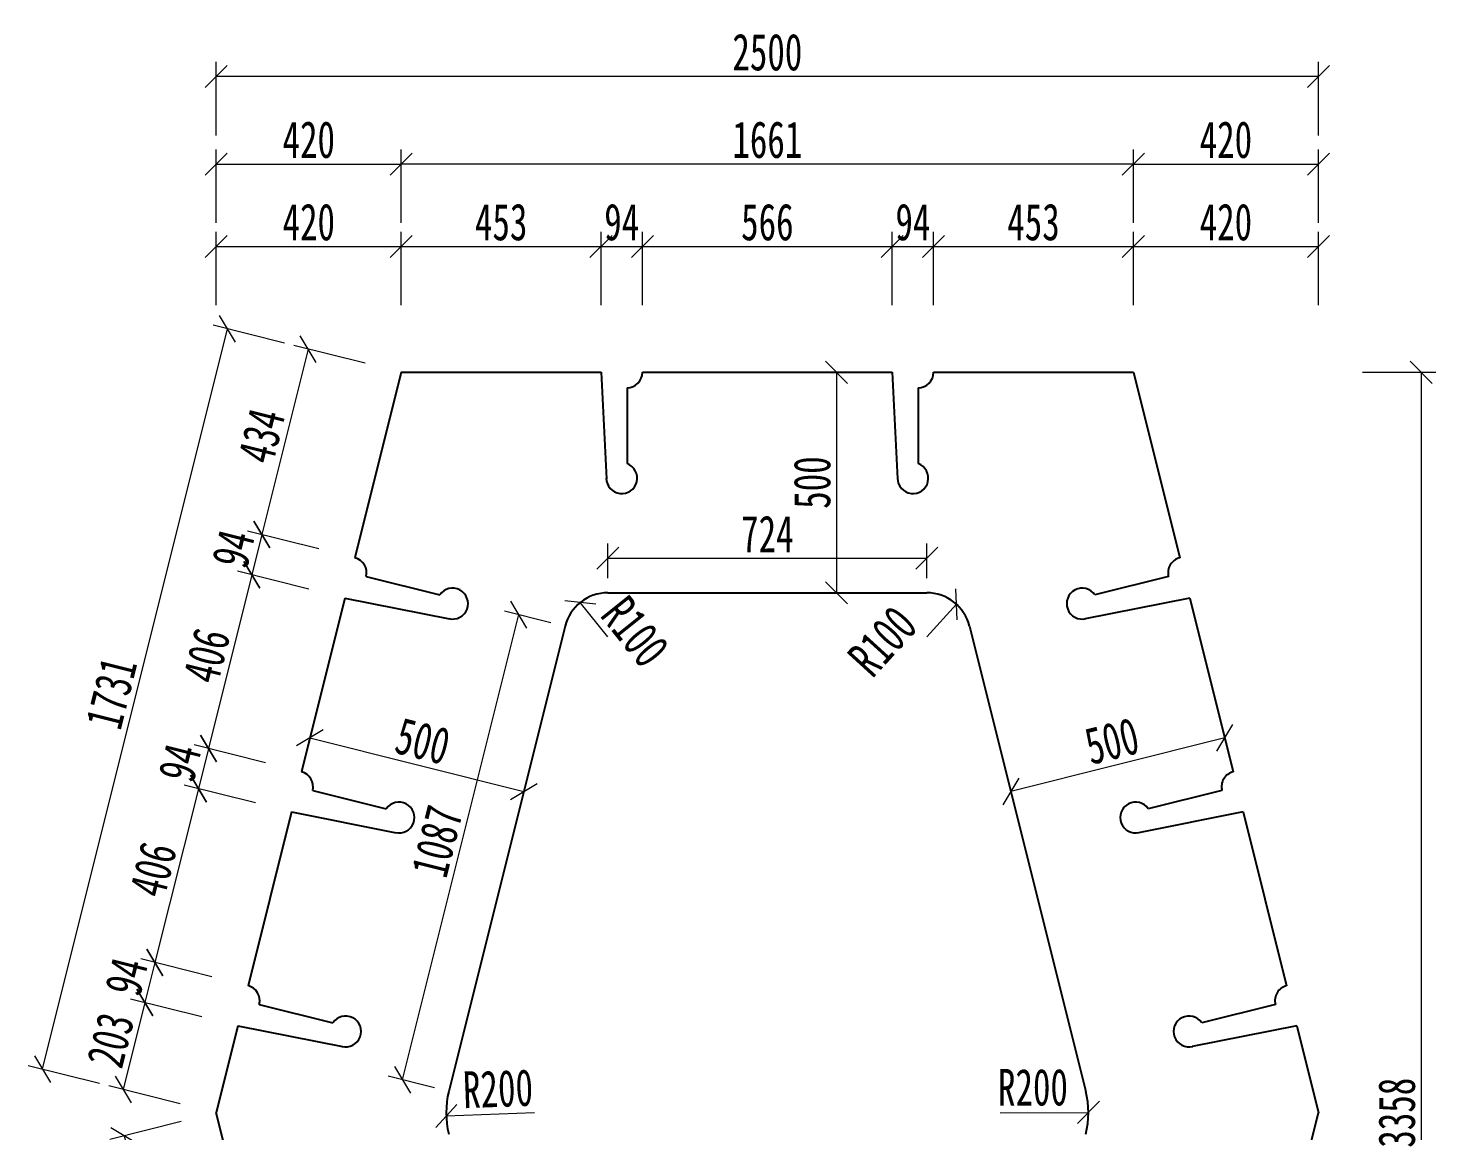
# Model space of a CAD drawing. Header units: millimetres. Extents: x -411717 to -116098, y 0 to 693159.
# Drawn here: x -170486 to -167293, y 356361 to 358861 of the extents above; entities that cross this region are included whole.
import ezdxf

# ---------------------------------------------------------------- set-up
doc = ezdxf.new("R2010")
doc.units = ezdxf.units.MM
doc.header["$LTSCALE"] = 2
doc.header["$PDMODE"] = 3
doc.header["$PDSIZE"] = -10
doc.layers.get('Defpoints').update_dxf_attribs({"color": 8, "lineweight": 9})
doc.layers.add('标注', color=4, linetype='Continuous', lineweight=13)
doc.layers.add('钢板粗线', color=1, linetype='Continuous', lineweight=25)
doc.styles.add('111', font='仿宋_GB2312.ttf', dxfattribs={"width": 0.7})
doc.dimstyles.new('200', dxfattribs={"dimscale": 0, "dimtxt": 2.5, "dimasz": 1.5, "dimexe": 1, "dimexo": 1, "dimgap": 0.4, "dimtad": 1, "dimdec": 0, "dimdsep": 46, "dimtxsty": '111', "dimblk": 'OBLIQUE', "dimcen": 0, "dimclrd": 256, "dimclre": 256, "dimclrt": 256, "dimadec": 1, "dimazin": 2, "dimtfac": 1, "dimtdec": 0, "dimtmove": 2, "dimatfit": 3, "dimfxl": 4, "dimfxlon": 1, "dimtolj": 1, "dimlwd": -1, "dimlwe": -1, "dimarcsym": 0})

# ---------------------------------------------------------------- blocks, each defined once
blk = doc.blocks.new('_Oblique')
at = {"color": 0, "linetype": 'ByBlock', "lineweight": -2}
blk.add_line((-0.5, -0.5), (0.5, 0.5), dxfattribs=at)
blk = doc.blocks.new('*D608')
at = {"layer": 'Defpoints', "color": 0, "transparency": 16777216}
for p in [(-167978.7, 358081), (-167978.7, 354723), (-167325.9, 354723)]:
    blk.add_point(p, dxfattribs=at)
at = {"layer": '标注', "transparency": 16777216}
for p, q in [((-167459.2, 358081), (-167292.5, 358081)), ((-167325.9, 358081), (-167325.9, 354723)), ((-167459.2, 354723), (-167292.5, 354723))]:
    blk.add_line(p, q, dxfattribs=at)
at = {"layer": '标注', "transparency": 16777216, "xscale": 50.00000000000004, "yscale": 50.00000000000004, "zscale": 50.00000000000004}
for p, rotation in [((-167325.9, 358081), 90), ((-167325.9, 354723), 270)]:
    blk.add_blockref('_Oblique', p, dxfattribs=dict(at, rotation=rotation))
at = {"layer": '标注', "transparency": 16777216, "insert": (-167380.9, 356402), "char_height": 83.33, "attachment_point": 5, "rotation": 90, "style": '111'}
blk.add_mtext('\\A1;3358', dxfattribs=at)
blk = doc.blocks.new('*D663')
at = {"layer": 'Defpoints', "color": 0, "transparency": 16777216}
for p in [(-168695.1, 358081), (-168695.1, 357581), (-168652.1, 357581)]:
    blk.add_point(p, dxfattribs=at)
at = {"layer": '标注', "transparency": 16777216}
for p, q in [((-168661.7, 358081), (-168618.8, 358081)), ((-168652.1, 358081), (-168652.1, 357581)), ((-168661.7, 357581), (-168618.8, 357581))]:
    blk.add_line(p, q, dxfattribs=at)
at = {"layer": '标注', "transparency": 16777216, "xscale": 49.99999999999993, "yscale": 49.99999999999993, "zscale": 49.99999999999993}
for p, rotation in [((-168652.1, 358081), 90), ((-168652.1, 357581), 270)]:
    blk.add_blockref('_Oblique', p, dxfattribs=dict(at, rotation=rotation))
at = {"layer": '标注', "transparency": 16777216, "insert": (-168707.1, 357831), "char_height": 83.33, "attachment_point": 5, "rotation": 90, "style": '111'}
blk.add_mtext('\\A1;500', dxfattribs=at)
blk = doc.blocks.new('*D667')
at = {"layer": 'Defpoints', "color": 0, "transparency": 16777216}
for p in [(-169846.4, 357252), (-169361.4, 357130.7), (-169361.4, 357130.7)]:
    blk.add_point(p, dxfattribs=at)
at = {"layer": '标注', "transparency": 16777216}
for p, q in [((-169846.4, 357252), (-169854.5, 357219.6)), ((-169846.4, 357252), (-169361.4, 357130.7)), ((-169361.4, 357130.7), (-169369.4, 357098.4))]:
    blk.add_line(p, q, dxfattribs=at)
at = {"layer": '标注', "transparency": 16777216, "xscale": 49.99999999999993, "yscale": 49.99999999999993, "zscale": 49.99999999999993}
for p, rotation in [((-169846.4, 357252), 165.9637565320808), ((-169361.4, 357130.7), 345.9637565320808)]:
    blk.add_blockref('_Oblique', p, dxfattribs=dict(at, rotation=rotation))
at = {"layer": '标注', "transparency": 16777216, "insert": (-169590.6, 357244.7), "char_height": 83.33, "attachment_point": 5, "rotation": 345.9638, "style": '111'}
blk.add_mtext('\\A1;500', dxfattribs=at)
blk = doc.blocks.new('*D668')
at = {"layer": 'Defpoints', "color": 0, "transparency": 16777216}
for p in [(-167771.4, 357252), (-168256.5, 357130.7), (-168256.5, 357130.7)]:
    blk.add_point(p, dxfattribs=at)
at = {"layer": '标注', "transparency": 16777216}
for p, q in [((-167771.4, 357252), (-168256.5, 357130.7)), ((-167771.4, 357252), (-167763.4, 357219.6)), ((-168256.5, 357130.7), (-168248.4, 357098.4))]:
    blk.add_line(p, q, dxfattribs=at)
at = {"layer": '标注', "transparency": 16777216, "xscale": 49.99999999999993, "yscale": 49.99999999999993, "zscale": 49.99999999999993}
for p, rotation in [((-167771.4, 357252), 14.03624346791841), ((-168256.5, 357130.7), 194.0362434679184)]:
    blk.add_blockref('_Oblique', p, dxfattribs=dict(at, rotation=rotation))
at = {"layer": '标注', "transparency": 16777216, "insert": (-168027.3, 357244.7), "char_height": 83.33, "attachment_point": 5, "rotation": 14.0362, "style": '111'}
blk.add_mtext('\\A1;500', dxfattribs=at)
blk = doc.blocks.new('*D669')
at = {"layer": 'Defpoints', "color": 0, "transparency": 16777216}
for p in [(-169639.2, 358081), (-169955.4, 357713), (-169744.4, 357660.3)]:
    blk.add_point(p, dxfattribs=at)
at = {"layer": '标注', "transparency": 16777216}
for p, q in [((-169720.9, 358101.4), (-169882.6, 358141.8)), ((-169850.3, 358133.8), (-169955.4, 357713)), ((-169826.1, 357680.7), (-169987.8, 357721.1))]:
    blk.add_line(p, q, dxfattribs=at)
at = {"layer": '标注', "transparency": 16777216, "xscale": 50.00000000000004, "yscale": 50.00000000000004, "zscale": 50.00000000000004}
for p, rotation in [((-169850.3, 358133.8), 75.96375653207352), ((-169955.4, 357713), 255.9637565320735)]:
    blk.add_blockref('_Oblique', p, dxfattribs=dict(at, rotation=rotation))
at = {"layer": '标注', "transparency": 16777216, "insert": (-169956.2, 357936.7), "char_height": 83.33, "attachment_point": 5, "rotation": 75.9638, "style": '111'}
blk.add_mtext('\\A1;434', dxfattribs=at)
blk = doc.blocks.new('*D670')
at = {"layer": 'Defpoints', "color": 0, "transparency": 16777216}
for p in [(-169744.4, 357660.3), (-169978.2, 357621.8), (-169767.2, 357569.1)]:
    blk.add_point(p, dxfattribs=at)
at = {"layer": '标注', "transparency": 16777216}
for p, q in [((-169826.1, 357680.7), (-169987.8, 357721.1)), ((-169955.4, 357713), (-169978.2, 357621.8)), ((-169848.9, 357589.5), (-170010.6, 357629.9))]:
    blk.add_line(p, q, dxfattribs=at)
at = {"layer": '标注', "transparency": 16777216, "xscale": 50.00000000000004, "yscale": 50.00000000000004, "zscale": 50.00000000000004}
for p, rotation in [((-169955.4, 357713), 75.9637565320907), ((-169978.2, 357621.8), 255.9637565320907)]:
    blk.add_blockref('_Oblique', p, dxfattribs=dict(at, rotation=rotation))
at = {"layer": '标注', "transparency": 16777216, "insert": (-170020.2, 357680.8), "char_height": 83.33, "attachment_point": 5, "rotation": 75.9638, "style": '111'}
blk.add_mtext('\\A1;94', dxfattribs=at)
blk = doc.blocks.new('*D671')
at = {"layer": 'Defpoints', "color": 0, "transparency": 16777216}
for p in [(-169767.2, 357569.1), (-170076.7, 357228), (-169865.6, 357175.2)]:
    blk.add_point(p, dxfattribs=at)
at = {"layer": '标注', "transparency": 16777216}
for p, q in [((-169848.9, 357589.5), (-170010.6, 357629.9)), ((-169978.2, 357621.8), (-170076.7, 357228)), ((-169947.4, 357195.6), (-170109, 357236))]:
    blk.add_line(p, q, dxfattribs=at)
at = {"layer": '标注', "transparency": 16777216, "xscale": 50.00000000000004, "yscale": 50.00000000000004, "zscale": 50.00000000000004}
for p, rotation in [((-169978.2, 357621.8), 75.96375653207153), ((-170076.7, 357228), 255.9637565320716)]:
    blk.add_blockref('_Oblique', p, dxfattribs=dict(at, rotation=rotation))
at = {"layer": '标注', "transparency": 16777216, "insert": (-170080.8, 357438.2), "char_height": 83.33, "attachment_point": 5, "rotation": 75.9638, "style": '111'}
blk.add_mtext('\\A1;406', dxfattribs=at)
blk = doc.blocks.new('*D672')
at = {"layer": 'Defpoints', "color": 0, "transparency": 16777216}
for p in [(-169865.6, 357175.2), (-170099.5, 357136.8), (-169888.4, 357084)]:
    blk.add_point(p, dxfattribs=at)
at = {"layer": '标注', "transparency": 16777216}
for p, q in [((-169947.4, 357195.6), (-170109, 357236)), ((-170076.7, 357228), (-170099.5, 357136.8)), ((-169970.1, 357104.4), (-170131.8, 357144.8))]:
    blk.add_line(p, q, dxfattribs=at)
at = {"layer": '标注', "transparency": 16777216, "xscale": 50.00000000000004, "yscale": 50.00000000000004, "zscale": 50.00000000000004}
for p, rotation in [((-170076.7, 357228), 75.96375653208214), ((-170099.5, 357136.8), 255.9637565320821)]:
    blk.add_blockref('_Oblique', p, dxfattribs=dict(at, rotation=rotation))
at = {"layer": '标注', "transparency": 16777216, "insert": (-170141.5, 357195.7), "char_height": 83.33, "attachment_point": 5, "rotation": 75.9638, "style": '111'}
blk.add_mtext('\\A1;94', dxfattribs=at)
blk = doc.blocks.new('*D673')
at = {"layer": 'Defpoints', "color": 0, "transparency": 16777216}
for p in [(-169888.4, 357084), (-170198, 356742.9), (-169986.9, 356690.1)]:
    blk.add_point(p, dxfattribs=at)
at = {"layer": '标注', "transparency": 16777216}
for p, q in [((-170099.5, 357136.8), (-170198, 356742.9)), ((-169970.1, 357104.4), (-170131.8, 357144.8)), ((-170068.6, 356710.5), (-170230.3, 356751))]:
    blk.add_line(p, q, dxfattribs=at)
at = {"layer": '标注', "transparency": 16777216, "xscale": 50.00000000000004, "yscale": 50.00000000000004, "zscale": 50.00000000000004}
for p, rotation in [((-170099.5, 357136.8), 75.96375653207153), ((-170198, 356742.9), 255.9637565320716)]:
    blk.add_blockref('_Oblique', p, dxfattribs=dict(at, rotation=rotation))
at = {"layer": '标注', "transparency": 16777216, "insert": (-170202.1, 356953.2), "char_height": 83.33, "attachment_point": 5, "rotation": 75.9638, "style": '111'}
blk.add_mtext('\\A1;406', dxfattribs=at)
blk = doc.blocks.new('*D674')
at = {"layer": 'Defpoints', "color": 0, "transparency": 16777216}
for p in [(-169986.9, 356690.1), (-170220.8, 356651.7), (-170009.7, 356598.9)]:
    blk.add_point(p, dxfattribs=at)
at = {"layer": '标注', "transparency": 16777216}
for p, q in [((-170068.6, 356710.5), (-170230.3, 356751)), ((-170198, 356742.9), (-170220.8, 356651.7)), ((-170091.4, 356619.4), (-170253.1, 356659.8))]:
    blk.add_line(p, q, dxfattribs=at)
at = {"layer": '标注', "transparency": 16777216, "xscale": 50.00000000000004, "yscale": 50.00000000000004, "zscale": 50.00000000000004}
for p, rotation in [((-170198, 356742.9), 75.96375653207352), ((-170220.8, 356651.7), 255.9637565320735)]:
    blk.add_blockref('_Oblique', p, dxfattribs=dict(at, rotation=rotation))
at = {"layer": '标注', "transparency": 16777216, "insert": (-170262.7, 356710.6), "char_height": 83.33, "attachment_point": 5, "rotation": 75.9638, "style": '111'}
blk.add_mtext('\\A1;94', dxfattribs=at)
blk = doc.blocks.new('*D675')
at = {"layer": 'Defpoints', "color": 0, "transparency": 16777216}
for p in [(-170009.7, 356598.9), (-170270, 356454.8), (-170058.9, 356402)]:
    blk.add_point(p, dxfattribs=at)
at = {"layer": '标注', "transparency": 16777216}
for p, q in [((-170220.8, 356651.7), (-170270, 356454.8)), ((-170091.4, 356619.4), (-170253.1, 356659.8)), ((-170140.7, 356422.4), (-170302.3, 356462.8))]:
    blk.add_line(p, q, dxfattribs=at)
at = {"layer": '标注', "transparency": 16777216, "xscale": 50.00000000000004, "yscale": 50.00000000000004, "zscale": 50.00000000000004}
for p, rotation in [((-170220.8, 356651.7), 75.9637565320815), ((-170270, 356454.8), 255.9637565320815)]:
    blk.add_blockref('_Oblique', p, dxfattribs=dict(at, rotation=rotation))
at = {"layer": '标注', "transparency": 16777216, "insert": (-170298.7, 356566.6), "char_height": 83.33, "attachment_point": 5, "rotation": 75.9638, "style": '111'}
blk.add_mtext('\\A1;203', dxfattribs=at)
blk = doc.blocks.new('*D676')
at = {"layer": 'Defpoints', "color": 0, "transparency": 16777216}
for p in [(-170058.9, 356402), (-170009.7, 356205), (-170218.8, 356152.8)]:
    blk.add_point(p, dxfattribs=at)
at = {"layer": '标注', "transparency": 16777216}
for p, q in [((-170138.7, 356382), (-170300.4, 356341.6)), ((-170268, 356349.7), (-170218.8, 356152.8)), ((-170089.5, 356185.1), (-170251.1, 356144.7))]:
    blk.add_line(p, q, dxfattribs=at)
at = {"layer": '标注', "transparency": 16777216, "xscale": 50.00000000000004, "yscale": 50.00000000000004, "zscale": 50.00000000000004}
for p, rotation in [((-170268, 356349.7), 104.0362434679304), ((-170218.8, 356152.8), 284.0362434679304)]:
    blk.add_blockref('_Oblique', p, dxfattribs=dict(at, rotation=rotation))
at = {"layer": '标注', "transparency": 16777216, "insert": (-170190.1, 356264.6), "char_height": 83.33, "attachment_point": 5, "rotation": 284.0362, "style": '111'}
blk.add_mtext('\\A1;203', dxfattribs=at)
blk = doc.blocks.new('*D683')
at = {"layer": 'Defpoints', "color": 0, "transparency": 16777216}
for p in [(-170058.9, 356402), (-170443.3, 356305.9), (-169639.2, 354723)]:
    blk.add_point(p, dxfattribs=at)
at = {"layer": '标注', "transparency": 16777216}
for p, q in [((-170313.9, 356338.2), (-170475.6, 356297.8)), ((-170023.5, 354626.9), (-170443.3, 356305.9)), ((-169894.2, 354659.2), (-170055.9, 354618.8))]:
    blk.add_line(p, q, dxfattribs=at)
at = {"layer": '标注', "transparency": 16777216, "xscale": 50.00000000000004, "yscale": 50.00000000000004, "zscale": 50.00000000000004}
for p, rotation in [((-170443.3, 356305.9), 104.0362434679265), ((-170023.5, 354626.9), 284.0362434679265)]:
    blk.add_blockref('_Oblique', p, dxfattribs=dict(at, rotation=rotation))
at = {"layer": '标注', "transparency": 16777216, "insert": (-170180, 355479.7), "char_height": 83.33, "attachment_point": 5, "rotation": 284.0362, "style": '111'}
blk.add_mtext('\\A1;1731', dxfattribs=at)
blk = doc.blocks.new('*D684')
at = {"layer": 'Defpoints', "color": 0, "transparency": 16777216}
for p in [(-170033.5, 358179.6), (-169639.2, 358081), (-170058.9, 356402)]:
    blk.add_point(p, dxfattribs=at)
at = {"layer": '标注', "transparency": 16777216}
for p, q in [((-170453.3, 356500.6), (-170033.5, 358179.6)), ((-169904.2, 358147.2), (-170065.9, 358187.7)), ((-170323.9, 356468.2), (-170485.6, 356508.7))]:
    blk.add_line(p, q, dxfattribs=at)
at = {"layer": '标注', "transparency": 16777216, "xscale": 50.00000000000004, "yscale": 50.00000000000004, "zscale": 50.00000000000004}
for p, rotation in [((-170033.5, 358179.6), 75.96375653207446), ((-170453.3, 356500.6), 255.9637565320745)]:
    blk.add_blockref('_Oblique', p, dxfattribs=dict(at, rotation=rotation))
at = {"layer": '标注', "transparency": 16777216, "insert": (-170296.8, 357353.4), "char_height": 83.33, "attachment_point": 5, "rotation": 75.9638, "style": '111'}
blk.add_mtext('\\A1;1731', dxfattribs=at)
blk = doc.blocks.new('*D691')
at = {"layer": 'Defpoints', "color": 0, "transparency": 16777216}
for p in [(-169639.2, 358366.4), (-169639.2, 358081), (-170058.9, 356402)]:
    blk.add_point(p, dxfattribs=at)
at = {"layer": '标注', "transparency": 16777216}
for p, q in [((-170058.9, 358233), (-170058.9, 358399.7)), ((-169639.2, 358233), (-169639.2, 358399.7)), ((-170058.9, 358366.4), (-169639.2, 358366.4))]:
    blk.add_line(p, q, dxfattribs=at)
at = {"layer": '标注', "transparency": 16777216, "xscale": 50.00000000000004, "yscale": 50.00000000000004, "zscale": 50.00000000000004, "rotation": 180}
blk.add_blockref('_Oblique', (-170058.9, 358366.4), dxfattribs=at)
at = {"layer": '标注', "transparency": 16777216, "xscale": 50.00000000000004, "yscale": 50.00000000000004, "zscale": 50.00000000000004}
blk.add_blockref('_Oblique', (-169639.2, 358366.4), dxfattribs=at)
at = {"layer": '标注', "transparency": 16777216, "insert": (-169849.1, 358421.4), "char_height": 83.33, "attachment_point": 5, "style": '111'}
blk.add_mtext('\\A1;420', dxfattribs=at)
blk = doc.blocks.new('*D692')
at = {"layer": 'Defpoints', "color": 0, "transparency": 16777216}
for p in [(-169186.2, 358366.4), (-169639.2, 358081), (-169186.2, 358081)]:
    blk.add_point(p, dxfattribs=at)
at = {"layer": '标注', "transparency": 16777216}
for p, q in [((-169639.2, 358233), (-169639.2, 358399.7)), ((-169186.2, 358233), (-169186.2, 358399.7)), ((-169639.2, 358366.4), (-169186.2, 358366.4))]:
    blk.add_line(p, q, dxfattribs=at)
at = {"layer": '标注', "transparency": 16777216, "xscale": 50.00000000000004, "yscale": 50.00000000000004, "zscale": 50.00000000000004, "rotation": 180}
blk.add_blockref('_Oblique', (-169639.2, 358366.4), dxfattribs=at)
at = {"layer": '标注', "transparency": 16777216, "xscale": 50.00000000000004, "yscale": 50.00000000000004, "zscale": 50.00000000000004}
blk.add_blockref('_Oblique', (-169186.2, 358366.4), dxfattribs=at)
at = {"layer": '标注', "transparency": 16777216, "insert": (-169412.7, 358421.4), "char_height": 83.33, "attachment_point": 5, "style": '111'}
blk.add_mtext('\\A1;453', dxfattribs=at)
blk = doc.blocks.new('*D693')
at = {"layer": 'Defpoints', "color": 0, "transparency": 16777216}
for p in [(-169092.2, 358366.4), (-169186.2, 358081), (-169092.2, 358081)]:
    blk.add_point(p, dxfattribs=at)
at = {"layer": '标注', "transparency": 16777216}
for p, q in [((-169186.2, 358233), (-169186.2, 358399.7)), ((-169092.2, 358233), (-169092.2, 358399.7)), ((-169186.2, 358366.4), (-169092.2, 358366.4))]:
    blk.add_line(p, q, dxfattribs=at)
at = {"layer": '标注', "transparency": 16777216, "xscale": 50.00000000000004, "yscale": 50.00000000000004, "zscale": 50.00000000000004, "rotation": 180}
blk.add_blockref('_Oblique', (-169186.2, 358366.4), dxfattribs=at)
at = {"layer": '标注', "transparency": 16777216, "xscale": 50.00000000000004, "yscale": 50.00000000000004, "zscale": 50.00000000000004}
blk.add_blockref('_Oblique', (-169092.2, 358366.4), dxfattribs=at)
at = {"layer": '标注', "transparency": 16777216, "insert": (-169139.2, 358421.4), "char_height": 83.33, "attachment_point": 5, "style": '111'}
blk.add_mtext('\\A1;94', dxfattribs=at)
blk = doc.blocks.new('*D694')
at = {"layer": 'Defpoints', "color": 0, "transparency": 16777216}
for p in [(-168525.7, 358366.4), (-169092.2, 358081), (-168525.7, 358081)]:
    blk.add_point(p, dxfattribs=at)
at = {"layer": '标注', "transparency": 16777216}
for p, q in [((-169092.2, 358233), (-169092.2, 358399.7)), ((-168525.7, 358233), (-168525.7, 358399.7)), ((-169092.2, 358366.4), (-168525.7, 358366.4))]:
    blk.add_line(p, q, dxfattribs=at)
at = {"layer": '标注', "transparency": 16777216, "xscale": 50.00000000000004, "yscale": 50.00000000000004, "zscale": 50.00000000000004, "rotation": 180}
blk.add_blockref('_Oblique', (-169092.2, 358366.4), dxfattribs=at)
at = {"layer": '标注', "transparency": 16777216, "xscale": 50.00000000000004, "yscale": 50.00000000000004, "zscale": 50.00000000000004}
blk.add_blockref('_Oblique', (-168525.7, 358366.4), dxfattribs=at)
at = {"layer": '标注', "transparency": 16777216, "insert": (-168808.9, 358421.4), "char_height": 83.33, "attachment_point": 5, "style": '111'}
blk.add_mtext('\\A1;566', dxfattribs=at)
blk = doc.blocks.new('*D695')
at = {"layer": 'Defpoints', "color": 0, "transparency": 16777216}
for p in [(-168431.7, 358366.4), (-168525.7, 358081), (-168431.7, 358081)]:
    blk.add_point(p, dxfattribs=at)
at = {"layer": '标注', "transparency": 16777216}
for p, q in [((-168525.7, 358233), (-168525.7, 358399.7)), ((-168431.7, 358233), (-168431.7, 358399.7)), ((-168525.7, 358366.4), (-168431.7, 358366.4))]:
    blk.add_line(p, q, dxfattribs=at)
at = {"layer": '标注', "transparency": 16777216, "xscale": 50.00000000000004, "yscale": 50.00000000000004, "zscale": 50.00000000000004, "rotation": 180}
blk.add_blockref('_Oblique', (-168525.7, 358366.4), dxfattribs=at)
at = {"layer": '标注', "transparency": 16777216, "xscale": 50.00000000000004, "yscale": 50.00000000000004, "zscale": 50.00000000000004}
blk.add_blockref('_Oblique', (-168431.7, 358366.4), dxfattribs=at)
at = {"layer": '标注', "transparency": 16777216, "insert": (-168478.7, 358421.4), "char_height": 83.33, "attachment_point": 5, "style": '111'}
blk.add_mtext('\\A1;94', dxfattribs=at)
blk = doc.blocks.new('*D696')
at = {"layer": 'Defpoints', "color": 0, "transparency": 16777216}
for p in [(-167978.7, 358366.4), (-168431.7, 358081), (-167978.7, 358081)]:
    blk.add_point(p, dxfattribs=at)
at = {"layer": '标注', "transparency": 16777216}
for p, q in [((-168431.7, 358233), (-168431.7, 358399.7)), ((-167978.7, 358233), (-167978.7, 358399.7)), ((-168431.7, 358366.4), (-167978.7, 358366.4))]:
    blk.add_line(p, q, dxfattribs=at)
at = {"layer": '标注', "transparency": 16777216, "xscale": 50.00000000000004, "yscale": 50.00000000000004, "zscale": 50.00000000000004, "rotation": 180}
blk.add_blockref('_Oblique', (-168431.7, 358366.4), dxfattribs=at)
at = {"layer": '标注', "transparency": 16777216, "xscale": 50.00000000000004, "yscale": 50.00000000000004, "zscale": 50.00000000000004}
blk.add_blockref('_Oblique', (-167978.7, 358366.4), dxfattribs=at)
at = {"layer": '标注', "transparency": 16777216, "insert": (-168205.2, 358421.4), "char_height": 83.33, "attachment_point": 5, "style": '111'}
blk.add_mtext('\\A1;453', dxfattribs=at)
blk = doc.blocks.new('*D697')
at = {"layer": 'Defpoints', "color": 0, "transparency": 16777216}
for p in [(-169639.2, 358553.2), (-169639.2, 358081), (-167978.7, 358081)]:
    blk.add_point(p, dxfattribs=at)
at = {"layer": '标注', "transparency": 16777216}
for p, q in [((-169639.2, 358419.8), (-169639.2, 358586.5)), ((-167978.7, 358419.8), (-167978.7, 358586.5)), ((-167978.7, 358553.2), (-169639.2, 358553.2))]:
    blk.add_line(p, q, dxfattribs=at)
at = {"layer": '标注', "transparency": 16777216, "xscale": 50.00000000000004, "yscale": 50.00000000000004, "zscale": 50.00000000000004, "rotation": 180}
blk.add_blockref('_Oblique', (-169639.2, 358553.2), dxfattribs=at)
at = {"layer": '标注', "transparency": 16777216, "xscale": 50.00000000000004, "yscale": 50.00000000000004, "zscale": 50.00000000000004}
blk.add_blockref('_Oblique', (-167978.7, 358553.2), dxfattribs=at)
at = {"layer": '标注', "transparency": 16777216, "insert": (-168808.9, 358608.2), "char_height": 83.33, "attachment_point": 5, "style": '111'}
blk.add_mtext('\\A1;1661', dxfattribs=at)
blk = doc.blocks.new('*D698')
at = {"layer": 'Defpoints', "color": 0, "transparency": 16777216}
for p in [(-170058.9, 358751.7), (-170058.9, 356402), (-167558.9, 356402)]:
    blk.add_point(p, dxfattribs=at)
at = {"layer": '标注', "transparency": 16777216}
for p, q in [((-170058.9, 358618.4), (-170058.9, 358785.1)), ((-167558.9, 358618.4), (-167558.9, 358785.1)), ((-167558.9, 358751.7), (-170058.9, 358751.7))]:
    blk.add_line(p, q, dxfattribs=at)
at = {"layer": '标注', "transparency": 16777216, "xscale": 50.00000000000004, "yscale": 50.00000000000004, "zscale": 50.00000000000004, "rotation": 180}
blk.add_blockref('_Oblique', (-170058.9, 358751.7), dxfattribs=at)
at = {"layer": '标注', "transparency": 16777216, "xscale": 50.00000000000004, "yscale": 50.00000000000004, "zscale": 50.00000000000004}
blk.add_blockref('_Oblique', (-167558.9, 358751.7), dxfattribs=at)
at = {"layer": '标注', "transparency": 16777216, "insert": (-168808.9, 358806.7), "char_height": 83.33, "attachment_point": 5, "style": '111'}
blk.add_mtext('\\A1;2500', dxfattribs=at)
blk = doc.blocks.new('*D699')
at = {"layer": 'Defpoints', "color": 0, "transparency": 16777216}
for p in [(-169639.2, 358553.2), (-169639.2, 358267.8), (-170058.9, 356588.8)]:
    blk.add_point(p, dxfattribs=at)
at = {"layer": '标注', "transparency": 16777216}
for p, q in [((-170058.9, 358419.8), (-170058.9, 358586.5)), ((-169639.2, 358419.8), (-169639.2, 358586.5)), ((-170058.9, 358553.2), (-169639.2, 358553.2))]:
    blk.add_line(p, q, dxfattribs=at)
at = {"layer": '标注', "transparency": 16777216, "xscale": 50.00000000000004, "yscale": 50.00000000000004, "zscale": 50.00000000000004, "rotation": 180}
blk.add_blockref('_Oblique', (-170058.9, 358553.2), dxfattribs=at)
at = {"layer": '标注', "transparency": 16777216, "xscale": 50.00000000000004, "yscale": 50.00000000000004, "zscale": 50.00000000000004}
blk.add_blockref('_Oblique', (-169639.2, 358553.2), dxfattribs=at)
at = {"layer": '标注', "transparency": 16777216, "insert": (-169849.1, 358608.2), "char_height": 83.33, "attachment_point": 5, "style": '111'}
blk.add_mtext('\\A1;420', dxfattribs=at)
blk = doc.blocks.new('*D700')
at = {"layer": 'Defpoints', "color": 0, "transparency": 16777216}
for p in [(-167558.9, 358366.4), (-167558.9, 358081), (-167978.7, 356402)]:
    blk.add_point(p, dxfattribs=at)
at = {"layer": '标注', "transparency": 16777216}
for p, q in [((-167978.7, 358233), (-167978.7, 358399.7)), ((-167558.9, 358233), (-167558.9, 358399.7)), ((-167978.7, 358366.4), (-167558.9, 358366.4))]:
    blk.add_line(p, q, dxfattribs=at)
at = {"layer": '标注', "transparency": 16777216, "xscale": 50.00000000000004, "yscale": 50.00000000000004, "zscale": 50.00000000000004, "rotation": 180}
blk.add_blockref('_Oblique', (-167978.7, 358366.4), dxfattribs=at)
at = {"layer": '标注', "transparency": 16777216, "xscale": 50.00000000000004, "yscale": 50.00000000000004, "zscale": 50.00000000000004}
blk.add_blockref('_Oblique', (-167558.9, 358366.4), dxfattribs=at)
at = {"layer": '标注', "transparency": 16777216, "insert": (-167768.8, 358421.4), "char_height": 83.33, "attachment_point": 5, "style": '111'}
blk.add_mtext('\\A1;420', dxfattribs=at)
blk = doc.blocks.new('*D701')
at = {"layer": 'Defpoints', "color": 0, "transparency": 16777216}
for p in [(-167558.9, 358553.2), (-167558.9, 358267.8), (-167978.7, 356588.8)]:
    blk.add_point(p, dxfattribs=at)
at = {"layer": '标注', "transparency": 16777216}
for p, q in [((-167978.7, 358419.8), (-167978.7, 358586.5)), ((-167558.9, 358419.8), (-167558.9, 358586.5)), ((-167978.7, 358553.2), (-167558.9, 358553.2))]:
    blk.add_line(p, q, dxfattribs=at)
at = {"layer": '标注', "transparency": 16777216, "xscale": 50.00000000000004, "yscale": 50.00000000000004, "zscale": 50.00000000000004, "rotation": 180}
blk.add_blockref('_Oblique', (-167978.7, 358553.2), dxfattribs=at)
at = {"layer": '标注', "transparency": 16777216, "xscale": 50.00000000000004, "yscale": 50.00000000000004, "zscale": 50.00000000000004}
blk.add_blockref('_Oblique', (-167558.9, 358553.2), dxfattribs=at)
at = {"layer": '标注', "transparency": 16777216, "insert": (-167768.8, 358608.2), "char_height": 83.33, "attachment_point": 5, "style": '111'}
blk.add_mtext('\\A1;420', dxfattribs=at)
blk = doc.blocks.new('*D710')
at = {"layer": 'Defpoints', "color": 0, "transparency": 16777216}
for p in [(-169372.8, 357531.5), (-169267.7, 357505.2), (-169531.4, 356450.5)]:
    blk.add_point(p, dxfattribs=at)
at = {"layer": '标注', "transparency": 16777216}
for p, q in [((-169300.1, 357513.3), (-169405.1, 357539.6)), ((-169636.5, 356476.8), (-169372.8, 357531.5)), ((-169563.8, 356458.6), (-169668.8, 356484.8))]:
    blk.add_line(p, q, dxfattribs=at)
at = {"layer": '标注', "transparency": 16777216, "xscale": 49.99999999999996, "yscale": 49.99999999999996, "zscale": 49.99999999999996}
for p, rotation in [((-169372.8, 357531.5), 75.96375653207278), ((-169636.5, 356476.8), 255.9637565320728)]:
    blk.add_blockref('_Oblique', p, dxfattribs=dict(at, rotation=rotation))
at = {"layer": '标注', "transparency": 16777216, "insert": (-169558, 357017.5), "char_height": 83.33, "attachment_point": 5, "rotation": 75.9638, "style": '111'}
blk.add_mtext('\\A1;1087', dxfattribs=at)
blk = doc.blocks.new('*D711')
at = {"layer": 'Defpoints', "color": 0, "transparency": 16777216}
for p in [(-168447.2, 357659.5), (-169170.7, 357581), (-168447.2, 357581)]:
    blk.add_point(p, dxfattribs=at)
at = {"layer": '标注', "transparency": 16777216}
for p, q in [((-169170.7, 357614.3), (-169170.7, 357692.8)), ((-168447.2, 357614.3), (-168447.2, 357692.8)), ((-169170.7, 357659.5), (-168447.2, 357659.5))]:
    blk.add_line(p, q, dxfattribs=at)
at = {"layer": '标注', "transparency": 16777216, "xscale": 49.99999999999996, "yscale": 49.99999999999996, "zscale": 49.99999999999996, "rotation": 180}
blk.add_blockref('_Oblique', (-169170.7, 357659.5), dxfattribs=at)
at = {"layer": '标注', "transparency": 16777216, "xscale": 49.99999999999996, "yscale": 49.99999999999996, "zscale": 49.99999999999996}
blk.add_blockref('_Oblique', (-168447.2, 357659.5), dxfattribs=at)
at = {"layer": '标注', "transparency": 16777216, "insert": (-168808.9, 357714.5), "char_height": 83.33, "attachment_point": 5, "style": '111'}
blk.add_mtext('\\A1;724', dxfattribs=at)
blk = doc.blocks.new('*D809')
at = {"layer": 'Defpoints', "color": 0, "transparency": 16777216}
for p in [(-169233.2, 357559.1), (-169170.7, 357481)]:
    blk.add_point(p, dxfattribs=at)
at = {"layer": '标注', "transparency": 16777216}
blk.add_line((-169170.7, 357481), (-169233.2, 357559.1), dxfattribs=at)
at = {"layer": '标注', "transparency": 16777216, "xscale": 50.00000000000007, "yscale": 50.00000000000007, "zscale": 50.00000000000007, "rotation": 128.642815196555}
blk.add_blockref('_Oblique', (-169233.2, 357559.1), dxfattribs=at)
at = {"layer": '标注', "transparency": 16777216, "insert": (-169108.9, 357492.9), "char_height": 83.33, "attachment_point": 5, "rotation": 308.6428, "style": '111'}
blk.add_mtext('\\A1;R100', dxfattribs=at)
blk = doc.blocks.new('*D810')
at = {"layer": 'Defpoints', "color": 0, "transparency": 16777216}
for p in [(-168379.8, 357554.9), (-168447.2, 357481)]:
    blk.add_point(p, dxfattribs=at)
at = {"layer": '标注', "transparency": 16777216}
blk.add_line((-168447.2, 357481), (-168379.8, 357554.9), dxfattribs=at)
at = {"layer": '标注', "transparency": 16777216, "xscale": 50.00000000000007, "yscale": 50.00000000000007, "zscale": 50.00000000000007, "rotation": 47.6907628094432}
blk.add_blockref('_Oblique', (-168379.8, 357554.9), dxfattribs=at)
at = {"layer": '标注', "transparency": 16777216, "insert": (-168547.7, 357471.1), "char_height": 83.33, "attachment_point": 5, "rotation": 47.6908, "style": '111'}
blk.add_mtext('\\A1;R100', dxfattribs=at)
blk = doc.blocks.new('*D811')
at = {"layer": 'Defpoints', "color": 0, "transparency": 16777216}
for p in [(-169537.2, 356394.4), (-169337.4, 356402)]:
    blk.add_point(p, dxfattribs=at)
at = {"layer": '标注', "transparency": 16777216}
blk.add_line((-169337.4, 356402), (-169537.2, 356394.4), dxfattribs=at)
at = {"layer": '标注', "transparency": 16777216, "xscale": 50.00000000000007, "yscale": 50.00000000000007, "zscale": 50.00000000000007, "rotation": 182.1842928205863}
blk.add_blockref('_Oblique', (-169537.2, 356394.4), dxfattribs=at)
at = {"layer": '标注', "transparency": 16777216, "insert": (-169419.9, 356456.1), "char_height": 83.33, "attachment_point": 5, "rotation": 2.1843, "style": '111'}
blk.add_mtext('\\A1;R200', dxfattribs=at)
blk = doc.blocks.new('*D812')
at = {"layer": 'Defpoints', "color": 0, "transparency": 16777216}
for p in [(-168280.5, 356402), (-168080.5, 356402.8)]:
    blk.add_point(p, dxfattribs=at)
at = {"layer": '标注', "transparency": 16777216}
blk.add_line((-168280.5, 356402), (-168080.5, 356402.8), dxfattribs=at)
at = {"layer": '标注', "transparency": 16777216, "xscale": 50.00000000000007, "yscale": 50.00000000000007, "zscale": 50.00000000000007, "rotation": 0.237298749960533}
blk.add_blockref('_Oblique', (-168080.5, 356402.8), dxfattribs=at)
at = {"layer": '标注', "transparency": 16777216, "insert": (-168206.4, 356459.3), "char_height": 83.33, "attachment_point": 5, "rotation": 0.2373, "style": '111'}
blk.add_mtext('\\A1;R200', dxfattribs=at)

msp = doc.modelspace()

# ---------------------------------------------------------------- linework, layer by layer
at = {"layer": '钢板粗线'}
for p, q in [((-169639.2, 358081), (-169744.4, 357660.3)), ((-169639.2, 358081), (-169186.2, 358081)), ((-169186.2, 358081), (-169174.1, 357839.2)), ((-169092.2, 358081), (-168525.7, 358081)), ((-168525.7, 358081), (-168513.6, 357839.2)), ((-168431.7, 358081), (-167978.7, 358081)), ((-167978.7, 358081), (-167873.5, 357660.3)), ((-169127.2, 358046), (-169127.2, 357873.9)), ((-168466.7, 358046), (-168466.7, 357873.9)), ((-169718.9, 357617.8), (-169551.9, 357576.1)), ((-167899, 357617.8), (-168066, 357576.1)), ((-169767.2, 357569.1), (-169865.6, 357175.2)), ((-169767.2, 357569.1), (-169529.7, 357522.1)), ((-169170.7, 357581), (-168447.2, 357581)), ((-167850.7, 357569.1), (-168088.2, 357522.1)), ((-167850.7, 357569.1), (-167752.2, 357175.2)), ((-169267.7, 357505.2), (-169531.4, 356450.5)), ((-168350.1, 357505.2), (-168086.5, 356450.5)), ((-169840.2, 357132.7), (-169673.2, 357091)), ((-167777.7, 357132.7), (-167944.7, 357091)), ((-169888.4, 357084), (-169986.9, 356690.1)), ((-169888.4, 357084), (-169651, 357037)), ((-167729.4, 357084), (-167966.9, 357037)), ((-167729.4, 357084), (-167631, 356690.1)), ((-169961.4, 356647.7), (-169794.5, 356605.9)), ((-167656.4, 356647.7), (-167823.4, 356605.9)), ((-170009.7, 356598.9), (-170058.9, 356402)), ((-170009.7, 356598.9), (-169772.3, 356552)), ((-167608.2, 356598.9), (-167845.6, 356552)), ((-167608.2, 356598.9), (-167558.9, 356402)), ((-170009.7, 356205), (-170058.9, 356402)), ((-167608.2, 356205), (-167558.9, 356402))]:
    msp.add_line(p, q, dxfattribs=at)
for centre, radius, start, end in [((-169127.2, 358081), 35, 270, 0), ((-168466.7, 358081), 35, 270, 0), ((-169139.2, 357841), 35, 180, 69.949), ((-168478.7, 357841), 35, 180, 69.949), ((-169752.9, 357626.3), 35, 345.9638, 75.9638), ((-167865, 357626.3), 35, 104.0362, 194.0362), ((-169522.9, 357556.5), 35, 255.9638, 145.9127), ((-169170.7, 357481), 100, 90, 165.9638), ((-168447.2, 357481), 100, 14.0362, 90), ((-168094.9, 357556.5), 35, 34.0873, 284.0362), ((-169874.1, 357141.2), 35, 345.9638, 75.9638), ((-167743.7, 357141.2), 35, 104.0362, 194.0362), ((-169644.2, 357071.4), 35, 255.9638, 145.9127), ((-167973.7, 357071.4), 35, 34.0873, 284.0362), ((-169995.4, 356656.2), 35, 345.9638, 75.9638), ((-167622.5, 356656.2), 35, 104.0362, 194.0362), ((-169765.5, 356586.3), 35, 255.9638, 145.9127), ((-167852.4, 356586.3), 35, 34.0873, 284.0362), ((-169337.4, 356402), 200, 165.9638, 194.0362), ((-168280.5, 356402), 200, 345.9638, 14.0362)]:
    msp.add_arc(centre, radius, start, end, dxfattribs=at)

# ---------------------------------------------------------------- dimensions: what is measured, and where the dimension line sits
at = {"layer": '标注'}
for base, p1, p2, picture, middle in [((-170058.9, 358751.7), (-167558.9, 356402), (-170058.9, 356402), '*D698', (-168808.9, 358806.7)), ((-169639.2, 358553.2), (-170058.9, 356588.8), (-169639.2, 358267.8), '*D699', (-169849.1, 358608.2)), ((-169639.1861588, 358553.1713612), (-167978.6861588, 358080.9853116), (-169639.1861588, 358080.9853116), '*D697', (-168808.9361588, 358608.1713612)), ((-167558.9, 358553.2), (-167978.7, 356588.8), (-167558.9, 358267.8), '*D701', (-167768.8, 358608.2)), ((-169639.2, 358366.4), (-170058.9, 356402), (-169639.2, 358081), '*D691', (-169849.1, 358421.4)), ((-169186.2, 358366.4), (-169639.2, 358081), (-169186.2, 358081), '*D692', (-169412.7, 358421.4)), ((-169092.2, 358366.4), (-169186.2, 358081), (-169092.2, 358081), '*D693', (-169139.2, 358421.4)), ((-168525.6861587, 358366.3742798), (-169092.1861587, 358080.9853116), (-168525.6861587, 358080.9853116), '*D694', (-168808.9361587, 358421.3742798)), ((-168431.7, 358366.4), (-168525.7, 358081), (-168431.7, 358081), '*D695', (-168478.7, 358421.4)), ((-167978.7, 358366.4), (-168431.7, 358081), (-167978.7, 358081), '*D696', (-168205.2, 358421.4)), ((-167558.9, 358366.4), (-167978.7, 356402), (-167558.9, 358081), '*D700', (-167768.8, 358421.4))]:
    dim = msp.add_linear_dim(base=base, p1=p1, p2=p2, dimstyle='200', override={"dimscale": 33.333333, "dimadec": 3, "dimarcsym": 1}, dxfattribs=at)
    dim.commit()
    dim.dimension.update_dxf_attribs({"geometry": picture, "text_midpoint": middle})
for p1, p2, distance, picture, middle in [((-170058.9, 356402), (-169639.2, 358081), 406.5, '*D684', (-170296.8, 357353.4)), ((-169639.2, 358081), (-169744.4, 357660.3), -217.6, '*D669', (-169956.2, 357936.7)), ((-169170.7203, 357580.9853), (-168447.152, 357580.9853), 78.5117, '*D711', (-168808.9362, 357714.497)), ((-169744.4, 357660.3), (-169767.2, 357569.1), -217.6, '*D670', (-170020.2, 357680.8)), ((-169767.2, 357569.1), (-169865.6, 357175.2), -217.6, '*D671', (-170080.8, 357438.2)), ((-169531.4, 356450.5), (-169267.7, 357505.2), 108.3, '*D710', (-169558, 357017.5)), ((-169846.4, 357252), (-169361.4, 357130.7), 0, '*D667', (-169590.6, 357244.7)), ((-167771.4, 357252), (-168256.5, 357130.7), 0, '*D668', (-168027.3, 357244.7)), ((-169865.6, 357175.2), (-169888.4, 357084), -217.6, '*D672', (-170141.5, 357195.7)), ((-169888.4, 357084), (-169986.9, 356690.1), -217.6, '*D673', (-170202.1, 356953.2)), ((-169986.9, 356690.1), (-170009.7, 356598.9), -217.6, '*D674', (-170262.7, 356710.6)), ((-170009.7, 356598.9), (-170058.9, 356402), -217.6, '*D675', (-170298.7, 356566.6)), ((-169639.2, 354723), (-170058.9, 356402), 396.2, '*D683', (-170180, 355479.7)), ((-170058.9, 356402), (-170009.7, 356205), -215.5, '*D676', (-170190.1, 356264.6))]:
    dim = msp.add_aligned_dim(p1=p1, p2=p2, distance=distance, dimstyle='200', override={"dimscale": 33.333333, "dimadec": 3, "dimarcsym": 1}, dxfattribs=at)
    dim.commit()
    dim.dimension.update_dxf_attribs({"geometry": picture, "text_midpoint": middle})
for base, p1, p2, picture, middle in [((-168652.1, 357581), (-168695.1, 358081), (-168695.1, 357581), '*D663', (-168707.1, 357831)), ((-167325.9, 354723), (-167978.7, 358081), (-167978.7, 354723), '*D608', (-167380.9, 356402))]:
    dim = msp.add_linear_dim(base=base, p1=p1, p2=p2, angle=90, dimstyle='200', override={"dimscale": 33.333333, "dimadec": 3, "dimarcsym": 1}, dxfattribs=at)
    dim.commit()
    dim.dimension.update_dxf_attribs({"geometry": picture, "text_midpoint": middle})
for center, mpoint, picture, middle in [((-169170.7, 357481), (-169233.2, 357559.1), '*D809', (-169108.9, 357492.9)), ((-168447.2, 357481), (-168379.8, 357554.9), '*D810', (-168547.7, 357471.1)), ((-169337.4, 356402), (-169537.2, 356394.4), '*D811', (-169419.9, 356456.1)), ((-168280.5, 356402), (-168080.5, 356402.8), '*D812', (-168206.4, 356459.3))]:
    dim = msp.add_radius_dim(center=center, mpoint=mpoint, dimstyle='200', override={"dimscale": 33.333333, "dimadec": 3, "dimarcsym": 1}, dxfattribs=at)
    dim.commit()
    dim.dimension.update_dxf_attribs({"geometry": picture, "text_midpoint": middle, "dimtype": 164})

doc.saveas('drawing.dxf')
